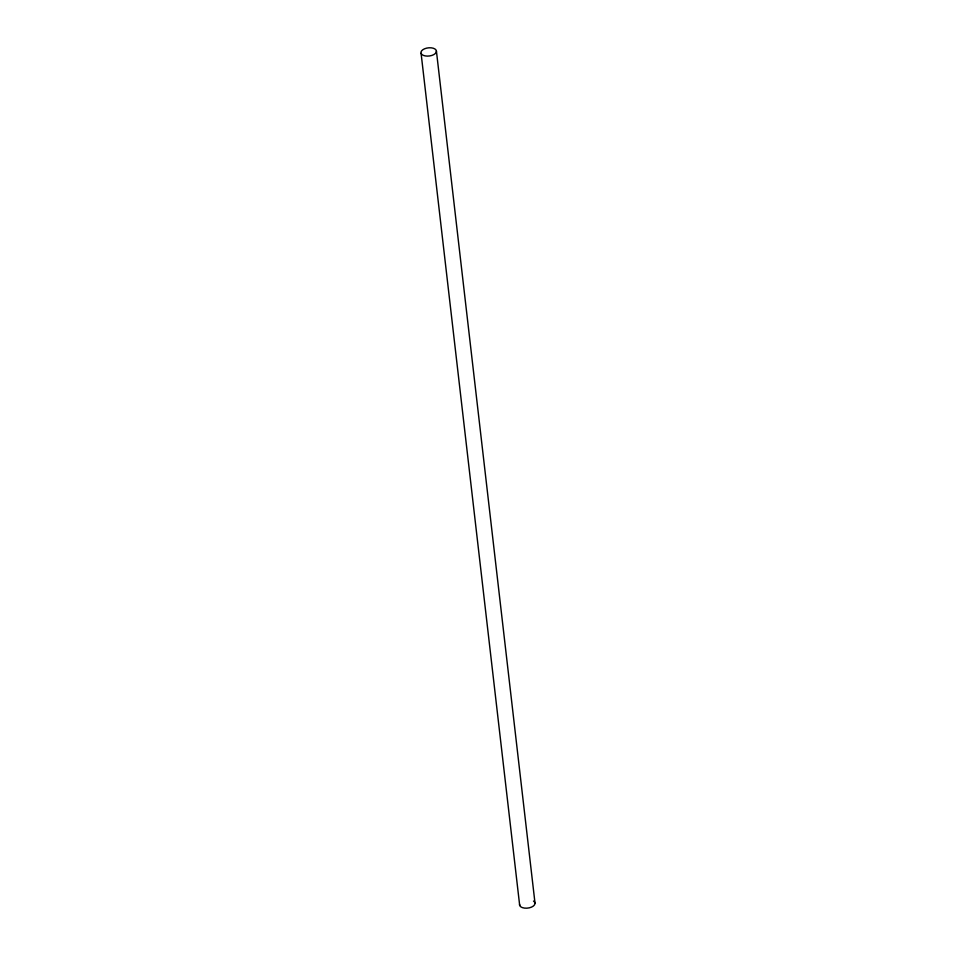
<?xml version="1.0" encoding="UTF-8"?>
<svg xmlns="http://www.w3.org/2000/svg" width="956" height="956" viewBox="0 0 956 956"><rect width="100%" height="100%" fill="white"/><g stroke="black" fill="none" stroke-linecap="round" stroke-linejoin="round"><path stroke-width="1.43" d="M436.426 51.11A7.779 4.099 -6.6 0 1 425.109 55.89A7.779 4.099 -6.6 0 1 424.524 48.804A7.779 4.099 -6.6 0 1 436.426 51.11L535.013 903.205M421.094 53.357L519.682 905.452M533.472 901.054A7.779 4.099 -6.6 0 1 529.325 907.83A7.779 4.099 -6.6 0 1 519.574 904.233"/></g></svg>
